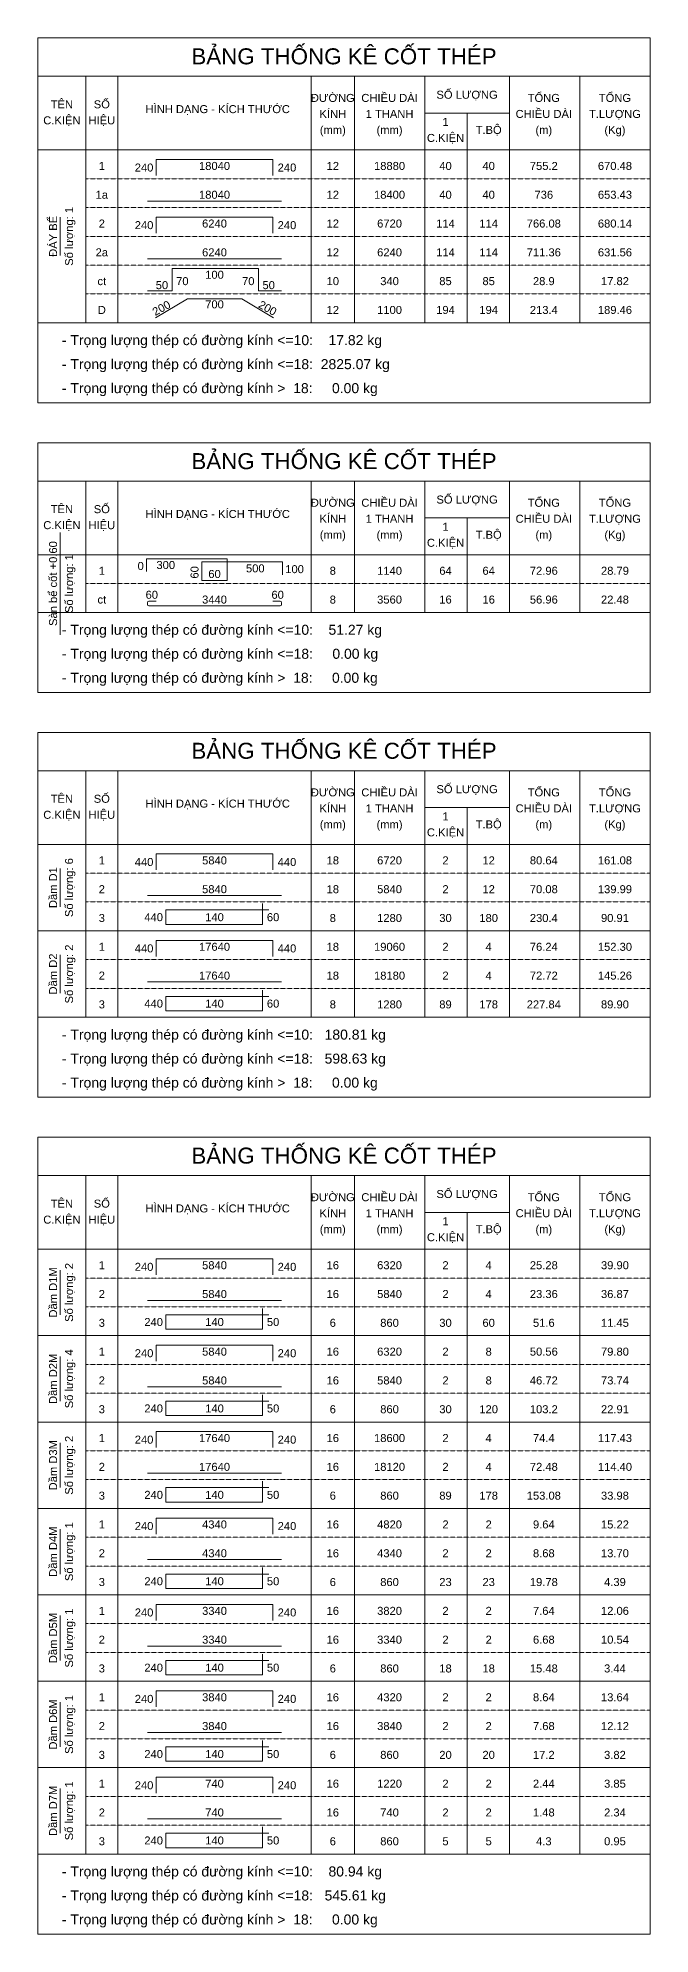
# Model space of a CAD drawing. Header units: inches. Extents: x 0 to 9575, y -795350 to -699800.
# Drawn here: x 0 to 9575, y -729425 to -699800 of the extents above; entities that cross this region are included whole.
import ezdxf
from ezdxf.enums import TextEntityAlignment as Align

# ---------------------------------------------------------------- set-up
doc = ezdxf.new("R2010")
doc.units = ezdxf.units.IN
doc.header["$MEASUREMENT"] = 0
doc.linetypes.add('HIDDENX2', pattern=[0.75, 0.5, -0.25])
for name, color, linetype, lineweight in [('Bao', 2, 'Continuous', 0), ('NetMo', 9, 'HIDDENX2', 0), ('Steel', 4, 'Continuous', 0), ('Text', 2, 'Continuous', 0), ('TextThep', 7, 'Continuous', 0)]:
    doc.layers.add(name, color=color, linetype=linetype, lineweight=lineweight)
doc.styles.add('Hoa', font='micross.ttf')
doc.styles.add('Thuong', font='micross.ttf')

msp = doc.modelspace()

# ---------------------------------------------------------------- linework, layer by layer
at = {"layer": 'Bao'}
for p, q in [((0, -699800), (9575, -699800)), ((0, -699800), (0, -705500)), ((9575, -699800), (9575, -705500)), ((0, -700400), (9575, -700400)), ((750, -700400), (750, -704250)), ((1250, -700400), (1250, -704250)), ((4275, -700400), (4275, -704250)), ((4950, -700400), (4950, -704250)), ((6050, -700400), (6050, -704250)), ((7375, -700400), (7375, -704250)), ((8475, -700400), (8475, -704250)), ((6050, -700975), (7375, -700975)), ((6712.5, -700975), (6712.5, -704250)), ((0, -701550), (9575, -701550)), ((0, -706125), (9575, -706125)), ((0, -706125), (0, -710025)), ((9575, -706125), (9575, -710025)), ((0, -706725), (9575, -706725)), ((750, -706725), (750, -708775)), ((1250, -706725), (1250, -708775)), ((4275, -706725), (4275, -708775)), ((4950, -706725), (4950, -708775)), ((6050, -706725), (6050, -708775)), ((7375, -706725), (7375, -708775)), ((8475, -706725), (8475, -708775)), ((6050, -707300), (7375, -707300)), ((6712.5, -707300), (6712.5, -708775)), ((0, -707875), (9575, -707875)), ((0, -710650), (9575, -710650)), ((0, -710650), (0, -716350)), ((9575, -710650), (9575, -716350)), ((0, -711250), (9575, -711250)), ((750, -711250), (750, -715100)), ((1250, -711250), (1250, -715100)), ((4275, -711250), (4275, -715100)), ((4950, -711250), (4950, -715100)), ((6050, -711250), (6050, -715100)), ((7375, -711250), (7375, -715100)), ((8475, -711250), (8475, -715100)), ((6050, -711825), (7375, -711825)), ((6712.5, -711825), (6712.5, -715100)), ((0, -712400), (9575, -712400)), ((0, -716975), (9575, -716975)), ((0, -716975), (0, -729425)), ((9575, -716975), (9575, -729425)), ((0, -717575), (9575, -717575)), ((750, -717575), (750, -728175)), ((1250, -717575), (1250, -728175)), ((4275, -717575), (4275, -728175)), ((4950, -717575), (4950, -728175)), ((6050, -717575), (6050, -728175)), ((7375, -717575), (7375, -728175)), ((8475, -717575), (8475, -728175)), ((6050, -718150), (7375, -718150)), ((6712.5, -718150), (6712.5, -728175)), ((0, -718725), (9575, -718725))]:
    msp.add_line(p, q, dxfattribs=at)
at = {"layer": 'NetMo'}
for p, q in [((750, -702000), (9575, -702000)), ((750, -702450), (9575, -702450)), ((750, -702900), (9575, -702900)), ((750, -703350), (9575, -703350)), ((750, -703800), (9575, -703800)), ((750, -704250), (9575, -704250)), ((750, -708325), (9575, -708325)), ((750, -708775), (9575, -708775)), ((750, -712850), (9575, -712850)), ((750, -713300), (9575, -713300)), ((750, -713750), (9575, -713750)), ((750, -714200), (9575, -714200)), ((750, -714650), (9575, -714650)), ((750, -715100), (9575, -715100)), ((750, -719175), (9575, -719175)), ((750, -719625), (9575, -719625)), ((750, -720075), (9575, -720075)), ((750, -720525), (9575, -720525)), ((750, -720975), (9575, -720975)), ((750, -721425), (9575, -721425)), ((750, -721875), (9575, -721875)), ((750, -722325), (9575, -722325)), ((750, -722775), (9575, -722775)), ((750, -723225), (9575, -723225)), ((750, -723675), (9575, -723675)), ((750, -724125), (9575, -724125)), ((750, -724575), (9575, -724575)), ((750, -725025), (9575, -725025)), ((750, -725475), (9575, -725475)), ((750, -725925), (9575, -725925)), ((750, -726375), (9575, -726375)), ((750, -726825), (9575, -726825)), ((750, -727275), (9575, -727275)), ((750, -727725), (9575, -727725)), ((750, -728175), (9575, -728175))]:
    msp.add_line(p, q, dxfattribs=at)
at = {"layer": 'Steel'}
for points in [[(1850, -701950), (1850, -701700), (3675, -701700), (3675, -701950)], [(1712.5, -702350), (3812.5, -702350)], [(1850, -702850), (1850, -702600), (3675, -702600), (3675, -702850)], [(1712.5, -703250), (3812.5, -703250)], [(1712.5, -703750), (2100, -703750), (2100, -703400), (3450, -703400), (3450, -703750), (3812.5, -703750)], [(1837.5, -704175), (2337.5, -703875), (3187.5, -703875), (3687.5, -704175)], [(1700, -708137.5), (1700, -707937.5), (2962.5, -707937.5), (2962.5, -708275), (2562.5, -708275), (2562.5, -707987.5), (3825, -707987.5), (3825, -708187.5)], [(1850, -712800), (1850, -712550), (3675, -712550), (3675, -712800)], [(1712.5, -713200), (3812.5, -713200)], [(3612.5, -713425), (2000, -713425), (2000, -713650), (3512.5, -713650), (3512.5, -713325)], [(1850, -714150), (1850, -713900), (3675, -713900), (3675, -714150)], [(1712.5, -714550), (3812.5, -714550)], [(3612.5, -714775), (2000, -714775), (2000, -715000), (3512.5, -715000), (3512.5, -714675)], [(1850, -719125), (1850, -718875), (3675, -718875), (3675, -719125)], [(1712.5, -719525), (3812.5, -719525)], [(3612.5, -719750), (2000, -719750), (2000, -719975), (3512.5, -719975), (3512.5, -719650)], [(1850, -720475), (1850, -720225), (3675, -720225), (3675, -720475)], [(1712.5, -720875), (3812.5, -720875)], [(3612.5, -721100), (2000, -721100), (2000, -721325), (3512.5, -721325), (3512.5, -721000)], [(1850, -721825), (1850, -721575), (3675, -721575), (3675, -721825)], [(1712.5, -722225), (3812.5, -722225)], [(3612.5, -722450), (2000, -722450), (2000, -722675), (3512.5, -722675), (3512.5, -722350)], [(1850, -723175), (1850, -722925), (3675, -722925), (3675, -723175)], [(1712.5, -723575), (3812.5, -723575)], [(3612.5, -723800), (2000, -723800), (2000, -724025), (3512.5, -724025), (3512.5, -723700)], [(1850, -724525), (1850, -724275), (3675, -724275), (3675, -724525)], [(1712.5, -724925), (3812.5, -724925)], [(3612.5, -725150), (2000, -725150), (2000, -725375), (3512.5, -725375), (3512.5, -725050)], [(1850, -725875), (1850, -725625), (3675, -725625), (3675, -725875)], [(1712.5, -726275), (3812.5, -726275)], [(3612.5, -726500), (2000, -726500), (2000, -726725), (3512.5, -726725), (3512.5, -726400)], [(1850, -727225), (1850, -726975), (3675, -726975), (3675, -727225)], [(1712.5, -727625), (3812.5, -727625)], [(3612.5, -727850), (2000, -727850), (2000, -728075), (3512.5, -728075), (3512.5, -727750)]]:
    msp.add_lwpolyline(points, dxfattribs=at)
msp.add_lwpolyline([(1850, -708600), (1737.5, -708600, 0.41421356), (1712.5, -708625), (1712.5, -708650, 0.41421356), (1737.5, -708675), (3787.5, -708675, 0.41421356), (3812.5, -708650), (3812.5, -708625, 0.41421356), (3787.5, -708600), (3675, -708600)], format="xyb", dxfattribs=at)
at = {"layer": 'Text'}
for p, q in [((350, -703200), (350, -702600)), ((0, -704250), (9575, -704250)), ((0, -704250), (9575, -704250)), ((0, -705500), (9575, -705500)), ((350, -709125), (350, -707525)), ((0, -708775), (9575, -708775)), ((0, -708775), (9575, -708775)), ((0, -710025), (9575, -710025)), ((350, -713375), (350, -712775)), ((0, -713750), (9575, -713750)), ((350, -714725), (350, -714125)), ((0, -715100), (9575, -715100)), ((0, -715100), (9575, -715100)), ((0, -716350), (9575, -716350)), ((350, -719750), (350, -719050)), ((0, -720075), (9575, -720075)), ((350, -721100), (350, -720400)), ((0, -721425), (9575, -721425)), ((350, -722450), (350, -721750)), ((0, -722775), (9575, -722775)), ((350, -723800), (350, -723100)), ((0, -724125), (9575, -724125)), ((350, -725150), (350, -724450)), ((0, -725475), (9575, -725475)), ((350, -726500), (350, -725800)), ((0, -726825), (9575, -726825)), ((350, -727850), (350, -727150)), ((0, -728175), (9575, -728175)), ((0, -728175), (9575, -728175)), ((0, -729425), (9575, -729425))]:
    msp.add_line(p, q, dxfattribs=at)

# ---------------------------------------------------------------- texts
at = {"layer": 'Text', "color": 4, "style": 'Hoa'}
for p in [(4787.5, -700212.5), (4787.5, -706537.5), (4787.5, -711062.5), (4787.5, -717387.5)]:
    msp.add_text('BẢNG THỐNG KÊ CỐT THÉP', height=250, dxfattribs=at).set_placement(p, align=Align.CENTER)
at = {"layer": 'Text'}
for s, style, p in [('SỐ LƯỢNG', 'Hoa', (6712.5, -700750)), ('TÊN', 'Hoa', (375, -700900)), ('SỐ', 'Hoa', (1000, -700900)), ('HÌNH DẠNG - KÍCH THƯỚC', 'Hoa', (2812.5, -700975)), ('ĐƯỜNG', 'Hoa', (4612.5, -700800)), ('KÍNH', 'Hoa', (4612.5, -701050)), ('CHIỀU DÀI', 'Hoa', (5500, -700800)), ('1 THANH', 'Hoa', (5500, -701050)), ('CHIỀU DÀI', 'Hoa', (7912.5, -701050)), ('TỔNG', 'Hoa', (7912.5, -700800)), ('T.LƯỢNG', 'Hoa', (9025, -701050)), ('TỔNG', 'Hoa', (9025, -700800)), ('C.KIỆN', 'Hoa', (375, -701150)), ('HIỆU', 'Hoa', (1000, -701150)), ('(mm)', 'Thuong', (4612.5, -701300)), ('(mm)', 'Thuong', (5500, -701300)), ('1', 'Hoa', (6375, -701175)), ('T.BỘ', 'Hoa', (7050, -701300)), ('(m)', 'Thuong', (7912.5, -701300)), ('(Kg)', 'Thuong', (9025, -701300)), ('C.KIỆN', 'Hoa', (6375, -701425)), ('TÊN', 'Hoa', (375, -707225)), ('SỐ', 'Hoa', (1000, -707225)), ('HÌNH DẠNG - KÍCH THƯỚC', 'Hoa', (2812.5, -707300)), ('ĐƯỜNG', 'Hoa', (4612.5, -707125)), ('CHIỀU DÀI', 'Hoa', (5500, -707125)), ('SỐ LƯỢNG', 'Hoa', (6712.5, -707075)), ('TỔNG', 'Hoa', (7912.5, -707125)), ('TỔNG', 'Hoa', (9025, -707125)), ('C.KIỆN', 'Hoa', (375, -707475)), ('HIỆU', 'Hoa', (1000, -707475)), ('KÍNH', 'Hoa', (4612.5, -707375)), ('1 THANH', 'Hoa', (5500, -707375)), ('1', 'Hoa', (6375, -707500)), ('CHIỀU DÀI', 'Hoa', (7912.5, -707375)), ('T.LƯỢNG', 'Hoa', (9025, -707375)), ('(mm)', 'Thuong', (4612.5, -707625)), ('(mm)', 'Thuong', (5500, -707625)), ('C.KIỆN', 'Hoa', (6375, -707750)), ('T.BỘ', 'Hoa', (7050, -707625)), ('(m)', 'Thuong', (7912.5, -707625)), ('(Kg)', 'Thuong', (9025, -707625)), ('TÊN', 'Hoa', (375, -711750)), ('SỐ', 'Hoa', (1000, -711750)), ('ĐƯỜNG', 'Hoa', (4612.5, -711650)), ('CHIỀU DÀI', 'Hoa', (5500, -711650)), ('SỐ LƯỢNG', 'Hoa', (6712.5, -711600)), ('TỔNG', 'Hoa', (7912.5, -711650)), ('TỔNG', 'Hoa', (9025, -711650)), ('C.KIỆN', 'Hoa', (375, -712000)), ('HIỆU', 'Hoa', (1000, -712000)), ('HÌNH DẠNG - KÍCH THƯỚC', 'Hoa', (2812.5, -711825)), ('KÍNH', 'Hoa', (4612.5, -711900)), ('1 THANH', 'Hoa', (5500, -711900)), ('CHIỀU DÀI', 'Hoa', (7912.5, -711900)), ('T.LƯỢNG', 'Hoa', (9025, -711900)), ('(mm)', 'Thuong', (4612.5, -712150)), ('(mm)', 'Thuong', (5500, -712150)), ('C.KIỆN', 'Hoa', (6375, -712275)), ('1', 'Hoa', (6375, -712025)), ('T.BỘ', 'Hoa', (7050, -712150)), ('(m)', 'Thuong', (7912.5, -712150)), ('(Kg)', 'Thuong', (9025, -712150)), ('CHIỀU DÀI', 'Hoa', (5500, -717975)), ('SỐ LƯỢNG', 'Hoa', (6712.5, -717925)), ('TỔNG', 'Hoa', (7912.5, -717975)), ('TỔNG', 'Hoa', (9025, -717975)), ('TÊN', 'Hoa', (375, -718075)), ('SỐ', 'Hoa', (1000, -718075)), ('HÌNH DẠNG - KÍCH THƯỚC', 'Hoa', (2812.5, -718150)), ('ĐƯỜNG', 'Hoa', (4612.5, -717975)), ('KÍNH', 'Hoa', (4612.5, -718225)), ('1 THANH', 'Hoa', (5500, -718225)), ('CHIỀU DÀI', 'Hoa', (7912.5, -718225)), ('T.LƯỢNG', 'Hoa', (9025, -718225)), ('C.KIỆN', 'Hoa', (375, -718325)), ('HIỆU', 'Hoa', (1000, -718325)), ('(mm)', 'Thuong', (4612.5, -718475)), ('(mm)', 'Thuong', (5500, -718475)), ('1', 'Hoa', (6375, -718350)), ('T.BỘ', 'Hoa', (7050, -718475)), ('(m)', 'Thuong', (7912.5, -718475)), ('(Kg)', 'Thuong', (9025, -718475)), ('C.KIỆN', 'Hoa', (6375, -718600))]:
    msp.add_text(s, height=125, dxfattribs=dict(at, style=style)).set_placement(p, align=Align.CENTER)
at = {"layer": 'Text', "style": 'Hoa'}
for s, p in [('ĐÁY BỂ', (300, -702900)), ('Số lượng: 1', (550, -702900)), ('Sàn bể cốt +0.60', (300, -708325)), ('Số lượng: 1', (550, -708325)), ('Dầm D1', (300, -713075)), ('Số lượng: 6', (550, -713075)), ('Dầm D2', (300, -714425)), ('Số lượng: 2', (550, -714425)), ('Số lượng: 2', (550, -719400)), ('Dầm D1M', (300, -719400)), ('Dầm D2M', (300, -720750)), ('Số lượng: 4', (550, -720750)), ('Số lượng: 2', (550, -722100)), ('Dầm D3M', (300, -722100)), ('Dầm D4M', (300, -723450)), ('Số lượng: 1', (550, -723450)), ('Dầm D5M', (300, -724800)), ('Số lượng: 1', (550, -724800)), ('Dầm D6M', (300, -726150)), ('Số lượng: 1', (550, -726150)), ('Dầm D7M', (300, -727500)), ('Số lượng: 1', (550, -727500))]:
    msp.add_text(s, height=125, rotation=90.00021, dxfattribs=at).set_placement(p, align=Align.CENTER)
for s, p in [('- Trọng lượng thép có đường kính <=10:    17.82 kg', (375, -704600)), ('- Trọng lượng thép có đường kính <=18:  2825.07 kg', (375, -704975)), ('- Trọng lượng thép có đường kính >  18:     0.00 kg', (375, -705350)), ('- Trọng lượng thép có đường kính <=10:    51.27 kg', (375, -709125)), ('- Trọng lượng thép có đường kính <=18:     0.00 kg', (375, -709500)), ('- Trọng lượng thép có đường kính >  18:     0.00 kg', (375, -709875)), ('- Trọng lượng thép có đường kính <=10:   180.81 kg', (375, -715450)), ('- Trọng lượng thép có đường kính <=18:   598.63 kg', (375, -715825)), ('- Trọng lượng thép có đường kính >  18:     0.00 kg', (375, -716200)), ('- Trọng lượng thép có đường kính <=10:    80.94 kg', (375, -728525)), ('- Trọng lượng thép có đường kính <=18:   545.61 kg', (375, -728900)), ('- Trọng lượng thép có đường kính >  18:     0.00 kg', (375, -729275))]:
    msp.add_text(s, height=156.25, dxfattribs=at).set_placement(p)
at = {"layer": 'TextThep', "style": 'Hoa'}
for s, p in [('1', (1000, -701900)), ('18040', (2762.5, -701900)), ('12', (4612.5, -701900)), ('1a', (1000, -702350)), ('18040', (2762.5, -702350)), ('12', (4612.5, -702350)), ('18400', (5500, -702350)), ('40', (6375, -702350)), ('40', (7050, -702350)), ('736', (7912.5, -702350)), ('653.43', (9025, -702350)), ('2', (1000, -702800)), ('6240', (2762.5, -702800)), ('12', (4612.5, -702800)), ('2a', (1000, -703250)), ('6240', (2762.5, -703250)), ('12', (4612.5, -703250)), ('6240', (5500, -703250)), ('114', (6375, -703250)), ('114', (7050, -703250)), ('711.36', (7912.5, -703250)), ('631.56', (9025, -703250)), ('ct', (1000, -703700)), ('10', (4612.5, -703700)), ('D', (1000, -704150)), ('12', (4612.5, -704150)), ('300', (2000, -708135)), ('500', (3400, -708187.5)), ('1', (1000, -708225)), ('60', (2762.5, -708275)), ('8', (4612.5, -708225)), ('ct', (1000, -708675)), ('60', (1781.25, -708600)), ('3440', (2762.5, -708675)), ('60', (3750, -708600)), ('8', (4612.5, -708675)), ('1', (1000, -712750)), ('5840', (2762.5, -712750)), ('18', (4612.5, -712750)), ('2', (1000, -713200)), ('5840', (2762.5, -713200)), ('18', (4612.5, -713200)), ('5840', (5500, -713200)), ('2', (6375, -713200)), ('12', (7050, -713200)), ('70.08', (7912.5, -713200)), ('139.99', (9025, -713200)), ('3', (1000, -713650)), ('140', (2762.5, -713637.5)), ('8', (4612.5, -713650)), ('1', (1000, -714100)), ('17640', (2762.5, -714100)), ('18', (4612.5, -714100)), ('2', (1000, -714550)), ('17640', (2762.5, -714550)), ('18', (4612.5, -714550)), ('18180', (5500, -714550)), ('2', (6375, -714550)), ('4', (7050, -714550)), ('72.72', (7912.5, -714550)), ('145.26', (9025, -714550)), ('3', (1000, -715000)), ('140', (2762.5, -714987.5)), ('8', (4612.5, -715000)), ('1', (1000, -719075)), ('5840', (2762.5, -719075)), ('16', (4612.5, -719075)), ('2', (1000, -719525)), ('5840', (2762.5, -719525)), ('16', (4612.5, -719525)), ('5840', (5500, -719525)), ('2', (6375, -719525)), ('4', (7050, -719525)), ('23.36', (7912.5, -719525)), ('36.87', (9025, -719525)), ('3', (1000, -719975)), ('140', (2762.5, -719962.5)), ('6', (4612.5, -719975)), ('1', (1000, -720425)), ('5840', (2762.5, -720425)), ('16', (4612.5, -720425)), ('2', (1000, -720875)), ('5840', (2762.5, -720875)), ('16', (4612.5, -720875)), ('5840', (5500, -720875)), ('2', (6375, -720875)), ('8', (7050, -720875)), ('46.72', (7912.5, -720875)), ('73.74', (9025, -720875)), ('3', (1000, -721325)), ('140', (2762.5, -721312.5)), ('6', (4612.5, -721325)), ('1', (1000, -721775)), ('17640', (2762.5, -721775)), ('16', (4612.5, -721775)), ('2', (1000, -722225)), ('17640', (2762.5, -722225)), ('16', (4612.5, -722225)), ('18120', (5500, -722225)), ('2', (6375, -722225)), ('4', (7050, -722225)), ('72.48', (7912.5, -722225)), ('114.40', (9025, -722225)), ('3', (1000, -722675)), ('140', (2762.5, -722662.5)), ('6', (4612.5, -722675)), ('1', (1000, -723125)), ('4340', (2762.5, -723125)), ('16', (4612.5, -723125)), ('2', (1000, -723575)), ('4340', (2762.5, -723575)), ('16', (4612.5, -723575)), ('4340', (5500, -723575)), ('2', (6375, -723575)), ('2', (7050, -723575)), ('8.68', (7912.5, -723575)), ('13.70', (9025, -723575)), ('3', (1000, -724025)), ('140', (2762.5, -724012.5)), ('6', (4612.5, -724025)), ('1', (1000, -724475)), ('3340', (2762.5, -724475)), ('16', (4612.5, -724475)), ('2', (1000, -724925)), ('3340', (2762.5, -724925)), ('16', (4612.5, -724925)), ('3340', (5500, -724925)), ('2', (6375, -724925)), ('2', (7050, -724925)), ('6.68', (7912.5, -724925)), ('10.54', (9025, -724925)), ('3', (1000, -725375)), ('140', (2762.5, -725362.5)), ('6', (4612.5, -725375)), ('1', (1000, -725825)), ('3840', (2762.5, -725825)), ('16', (4612.5, -725825)), ('2', (1000, -726275)), ('3840', (2762.5, -726275)), ('16', (4612.5, -726275)), ('3840', (5500, -726275)), ('2', (6375, -726275)), ('2', (7050, -726275)), ('7.68', (7912.5, -726275)), ('12.12', (9025, -726275)), ('3', (1000, -726725)), ('140', (2762.5, -726712.5)), ('6', (4612.5, -726725)), ('1', (1000, -727175)), ('740', (2762.5, -727175)), ('16', (4612.5, -727175)), ('2', (1000, -727625)), ('740', (2762.5, -727625)), ('16', (4612.5, -727625)), ('740', (5500, -727625)), ('2', (6375, -727625)), ('2', (7050, -727625)), ('1.48', (7912.5, -727625)), ('2.34', (9025, -727625)), ('3', (1000, -728075)), ('140', (2762.5, -728062.5)), ('6', (4612.5, -728075))]:
    msp.add_text(s, height=125, dxfattribs=at).set_placement(p, align=Align.BOTTOM_CENTER)
for s, p in [('240', (1806.25, -701925)), ('240', (1806.25, -702825)), ('0', (1656.25, -708150)), ('440', (1806.25, -712775)), ('440', (1956.25, -713637.5)), ('440', (1806.25, -714125)), ('440', (1956.25, -714987.5)), ('240', (1806.25, -719100)), ('240', (1956.25, -719962.5)), ('240', (1806.25, -720450)), ('240', (1956.25, -721312.5)), ('240', (1806.25, -721800)), ('240', (1956.25, -722662.5)), ('240', (1806.25, -723150)), ('240', (1956.25, -724012.5)), ('240', (1806.25, -724500)), ('240', (1956.25, -725362.5)), ('240', (1806.25, -725850)), ('240', (1956.25, -726712.5)), ('240', (1806.25, -727200)), ('240', (1956.25, -728062.5))]:
    msp.add_text(s, height=125, dxfattribs=at).set_placement(p, align=Align.BOTTOM_RIGHT)
for s, p in [('240', (3750, -701925)), ('240', (3750, -702825)), ('100', (3868.75, -708200)), ('440', (3750, -712775)), ('60', (3581.25, -713637.5)), ('440', (3750, -714125)), ('60', (3581.25, -714987.5)), ('240', (3750, -719100)), ('50', (3581.25, -719962.5)), ('240', (3750, -720450)), ('50', (3581.25, -721312.5)), ('240', (3750, -721800)), ('50', (3581.25, -722662.5)), ('240', (3750, -723150)), ('50', (3581.25, -724012.5)), ('240', (3750, -724500)), ('50', (3581.25, -725362.5)), ('240', (3750, -725850)), ('50', (3581.25, -726712.5)), ('240', (3750, -727200)), ('50', (3581.25, -728062.5))]:
    msp.add_text(s, height=125, dxfattribs=at).set_placement(p, align=Align.BOTTOM_LEFT)
at = {"layer": 'TextThep', "color": 7, "style": 'Hoa'}
for s, p in [('18880', (5500, -701900)), ('40', (6375, -701900)), ('40', (7050, -701900)), ('755.2', (7912.5, -701900)), ('670.48', (9025, -701900)), ('6720', (5500, -702800)), ('114', (6375, -702800)), ('114', (7050, -702800)), ('766.08', (7912.5, -702800)), ('680.14', (9025, -702800)), ('340', (5500, -703700)), ('85', (6375, -703700)), ('85', (7050, -703700)), ('28.9', (7912.5, -703700)), ('17.82', (9025, -703700)), ('1100', (5500, -704150)), ('194', (6375, -704150)), ('194', (7050, -704150)), ('213.4', (7912.5, -704150)), ('189.46', (9025, -704150)), ('1140', (5500, -708225)), ('64', (6375, -708225)), ('64', (7050, -708225)), ('72.96', (7912.5, -708225)), ('28.79', (9025, -708225)), ('3560', (5500, -708675)), ('16', (6375, -708675)), ('16', (7050, -708675)), ('56.96', (7912.5, -708675)), ('22.48', (9025, -708675)), ('6720', (5500, -712750)), ('2', (6375, -712750)), ('12', (7050, -712750)), ('80.64', (7912.5, -712750)), ('161.08', (9025, -712750)), ('1280', (5500, -713650)), ('30', (6375, -713650)), ('180', (7050, -713650)), ('230.4', (7912.5, -713650)), ('90.91', (9025, -713650)), ('19060', (5500, -714100)), ('2', (6375, -714100)), ('4', (7050, -714100)), ('76.24', (7912.5, -714100)), ('152.30', (9025, -714100)), ('1280', (5500, -715000)), ('89', (6375, -715000)), ('178', (7050, -715000)), ('227.84', (7912.5, -715000)), ('89.90', (9025, -715000)), ('6320', (5500, -719075)), ('2', (6375, -719075)), ('4', (7050, -719075)), ('25.28', (7912.5, -719075)), ('39.90', (9025, -719075)), ('860', (5500, -719975)), ('30', (6375, -719975)), ('60', (7050, -719975)), ('51.6', (7912.5, -719975)), ('11.45', (9025, -719975)), ('6320', (5500, -720425)), ('2', (6375, -720425)), ('8', (7050, -720425)), ('50.56', (7912.5, -720425)), ('79.80', (9025, -720425)), ('860', (5500, -721325)), ('30', (6375, -721325)), ('120', (7050, -721325)), ('103.2', (7912.5, -721325)), ('22.91', (9025, -721325)), ('18600', (5500, -721775)), ('2', (6375, -721775)), ('4', (7050, -721775)), ('74.4', (7912.5, -721775)), ('117.43', (9025, -721775)), ('860', (5500, -722675)), ('89', (6375, -722675)), ('178', (7050, -722675)), ('153.08', (7912.5, -722675)), ('33.98', (9025, -722675)), ('4820', (5500, -723125)), ('2', (6375, -723125)), ('2', (7050, -723125)), ('9.64', (7912.5, -723125)), ('15.22', (9025, -723125)), ('860', (5500, -724025)), ('23', (6375, -724025)), ('23', (7050, -724025)), ('19.78', (7912.5, -724025)), ('4.39', (9025, -724025)), ('3820', (5500, -724475)), ('2', (6375, -724475)), ('2', (7050, -724475)), ('7.64', (7912.5, -724475)), ('12.06', (9025, -724475)), ('860', (5500, -725375)), ('18', (6375, -725375)), ('18', (7050, -725375)), ('15.48', (7912.5, -725375)), ('3.44', (9025, -725375)), ('4320', (5500, -725825)), ('2', (6375, -725825)), ('2', (7050, -725825)), ('8.64', (7912.5, -725825)), ('13.64', (9025, -725825)), ('860', (5500, -726725)), ('20', (6375, -726725)), ('20', (7050, -726725)), ('17.2', (7912.5, -726725)), ('3.82', (9025, -726725)), ('1220', (5500, -727175)), ('2', (6375, -727175)), ('2', (7050, -727175)), ('2.44', (7912.5, -727175)), ('3.85', (9025, -727175)), ('860', (5500, -728075)), ('5', (6375, -728075)), ('5', (7050, -728075)), ('4.3', (7912.5, -728075)), ('0.95', (9025, -728075))]:
    msp.add_text(s, height=125, dxfattribs=at).set_placement(p, align=Align.BOTTOM_CENTER)
at = {"layer": 'TextThep', "style": 'Hoa'}
for s, p in [('70', (2162.5, -703662.5)), ('50', (3512.5, -703725))]:
    msp.add_text(s, height=125, dxfattribs=at).set_placement(p)
for s, p in [('100', (2762.5, -703562.5)), ('700', (2762.5, -704025))]:
    msp.add_text(s, height=125, dxfattribs=at).set_placement(p, align=Align.CENTER)
for s, p in [('70', (3387.5, -703662.5)), ('50', (2037.5, -703725))]:
    msp.add_text(s, height=125, dxfattribs=at).set_placement(p, align=Align.RIGHT)
for rotation, p in [(29.032258, (1962.5, -704075)), (330.967742, (3562.5, -704075))]:
    msp.add_text('200', height=125, rotation=rotation, dxfattribs=at).set_placement(p, align=Align.CENTER)
msp.add_text('60', height=125, rotation=90, dxfattribs=at).set_placement((2550, -708150), align=Align.BOTTOM_CENTER)

doc.saveas('drawing.dxf')
